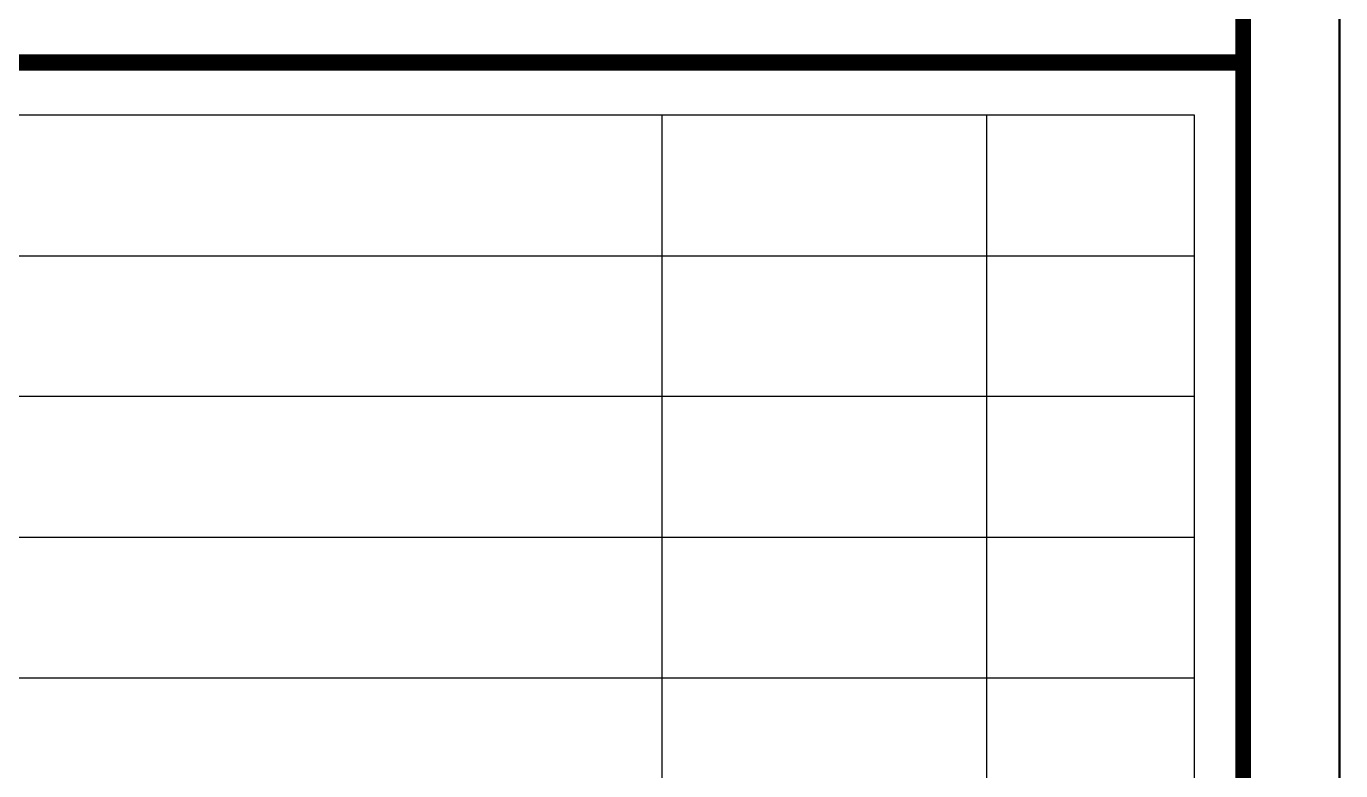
# Model space of a CAD drawing. Header units: millimetres. Extents: x 58 to 2247, y 57 to 1671.
# Drawn here: x 2056.4 to 2247.3, y 556.2 to 664.3 of the extents above; entities that cross this region are included whole.
import ezdxf

# ---------------------------------------------------------------- set-up
doc = ezdxf.new("R2010")
doc.units = ezdxf.units.MM
doc.header["$LTSCALE"] = 0.5
for name, color, linetype in [('main floor exterior line', 2, 'CONTINUOUS'), ('main floor interior line', 6, 'CONTINUOUS'), ('PDF_Geometry', 7, 'Continuous')]:
    doc.layers.add(name, color=color, linetype=linetype)

msp = doc.modelspace()

# ---------------------------------------------------------------- linework, layer by layer
at = {"layer": 'main floor exterior line'}
for points in [[(71.67, 1656.52), (2233.09, 1656.52), (2233.09, 71.09), (71.67, 71.09), (1913.82, 71.09), (1913.82, 272.09), (2233.09, 272.09), (2233.09, 71.09)], [(2233.09, 659.05), (1913.74, 659.05), (1913.82, 467.73), (2233.09, 467.73)]]:
    msp.add_lwpolyline(points, dxfattribs=at)
at = {"layer": 'main floor interior line'}
for points in [[(57.67, 1670.52), (2247.09, 1670.52), (2247.09, 57.09), (57.67, 57.09)], [(2226.05, 651.41), (1920.86, 651.41), (1920.82, 508.29), (2226.01, 508.29), (2226.05, 651.41)], [(2148.77, 488.21), (2148.77, 651.41)], [(2195.89, 488.21), (2195.89, 651.41)], [(2226.05, 630.93), (1920.86, 630.93)], [(2226.05, 610.53), (1920.86, 610.53)], [(2226.05, 590.05), (1920.86, 590.05)], [(2226.05, 569.65), (1920.86, 569.65)]]:
    msp.add_lwpolyline(points, dxfattribs=at)
at = {"layer": 'PDF_Geometry', "lineweight": 0}
for points, const_width in [([(57.67, 1670.52), (2247.09, 1670.52), (2247.09, 57.09), (57.67, 57.09)], 0.32), ([(71.67, 1656.52), (2233.09, 1656.52), (2233.09, 71.09), (71.67, 71.09)], 2.24)]:
    msp.add_lwpolyline(points, close=True, dxfattribs=dict(at, const_width=const_width))
at = {"layer": 'PDF_Geometry', "lineweight": 0, "const_width": 2.4}
msp.add_lwpolyline([(2233.09, 467.73), (1913.74, 467.73), (1913.74, 659.05), (2233.09, 659.05)], dxfattribs=at)
at = {"layer": 'PDF_Geometry', "lineweight": 18}
msp.add_lwpolyline([(1920.86, 509.25), (1920.86, 651.41), (2226.05, 651.41), (2226.05, 509.25)], close=True, dxfattribs=at)
for points in [[(2148.77, 488.21), (2148.77, 651.41)], [(2195.89, 488.21), (2195.89, 651.41)], [(2226.05, 630.93), (1920.86, 630.93)], [(2226.05, 610.53), (1920.86, 610.53)], [(2226.05, 590.05), (1920.86, 590.05)], [(2226.05, 569.65), (1920.86, 569.65)]]:
    msp.add_lwpolyline(points, dxfattribs=at)

doc.saveas('drawing.dxf')
